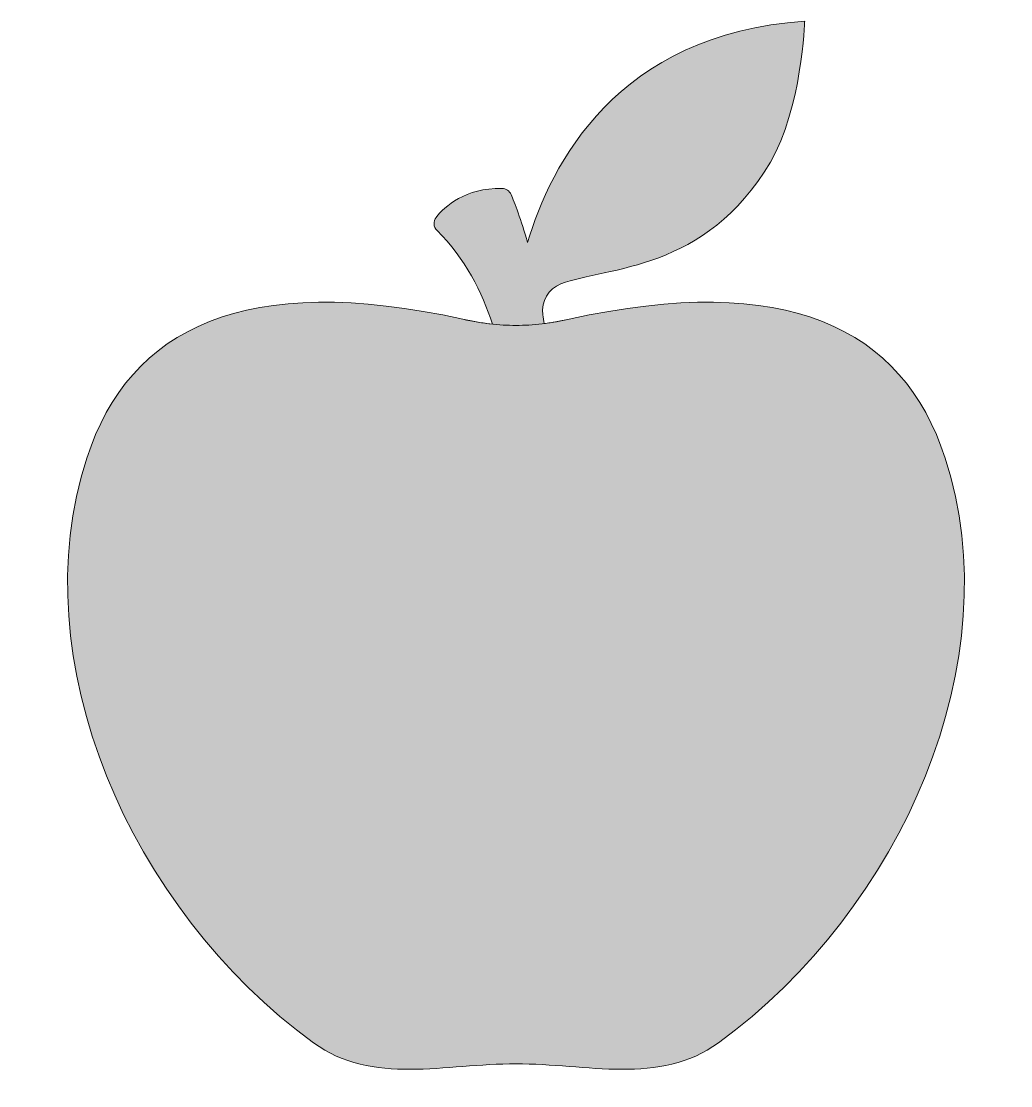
# Model space of a CAD drawing. Header units: inches. Extents: x 0.14 to 3.86, y -3.68 to 0.31.
import ezdxf

# ---------------------------------------------------------------- set-up
doc = ezdxf.new("R2010")
doc.units = ezdxf.units.IN
doc.header["$MEASUREMENT"] = 0
doc.layers.add('Design', color=7, linetype='Continuous', lineweight=0)

msp = doc.modelspace()

# ---------------------------------------------------------------- hatches: boundary and pattern name
at = {"layer": 'Design', "true_color": 0x34503f, "transparency": 33554687}
h = msp.add_hatch(color=129, dxfattribs=at)
h.dxf.hatch_style = 2
edge = h.paths.add_edge_path()
edge.add_spline(control_points=[(3.6113, -1.3265), (3.4511, -0.834), (3.0144, -0.6241), (2.1999, -0.8042), (2.1673, -0.8114), (2.136, -0.8168), (2.1052, -0.8207), (2.1038, -0.8094), (2.1024, -0.7983), (2.1008, -0.7873), (2.0937, -0.7376), (2.1218, -0.6892), (2.1688, -0.6716), (2.3446, -0.6058), (2.7108, -0.6274), (2.955, -0.214), (3.0728, -0.0144), (3.0837, 0.3148), (3.0837, 0.3148), (2.378, 0.268), (2.1294, -0.2247), (2.0436, -0.5167), (2.0188, -0.4294), (1.9945, -0.3667), (1.9815, -0.3358), (1.9758, -0.3222), (1.9624, -0.3132), (1.9476, -0.313), (1.809, -0.3106), (1.7327, -0.3809), (1.7002, -0.4218), (1.6884, -0.4366), (1.69, -0.458), (1.7035, -0.4712), (1.8095, -0.5745), (1.8732, -0.7051), (1.9116, -0.8226), (1.8755, -0.8187), (1.8387, -0.8128), (1.8001, -0.8042), (0.9856, -0.6241), (0.5489, -0.834), (0.3887, -1.3265), (0.1428, -2.0825), (0.5485, -3.0184), (1.2397, -3.5221), (1.461, -3.6833), (1.7343, -3.6001), (2, -3.6012), (2.2657, -3.6001), (2.539, -3.6833), (2.7603, -3.5221), (3.4515, -3.0184), (3.8572, -2.0825), (3.6113, -1.3265)], knot_values=[0, 0, 0, 0, 1, 1, 1, 2, 2, 2, 3, 3, 3, 4, 4, 4, 5, 5, 5, 6, 6, 6, 7, 7, 7, 8, 8, 8, 9, 9, 9, 10, 10, 10, 11, 11, 11, 12, 12, 12, 13, 13, 13, 14, 14, 14, 15, 15, 15, 16, 16, 16, 17, 17, 17, 18, 18, 18, 18], degree=3, periodic=0)
at = {"layer": 'Design', "true_color": 0xdf0f01, "transparency": 33554687}
h = msp.add_hatch(color=12, dxfattribs=at)
h.dxf.hatch_style = 2
edge = h.paths.add_edge_path()
edge.add_spline(control_points=[(0.3887, -1.3265), (0.5489, -0.834), (0.9856, -0.6241), (1.8001, -0.8042), (1.8704, -0.8198), (1.9352, -0.8276), (2, -0.8276), (2.0648, -0.8276), (2.1296, -0.8198), (2.1999, -0.8042), (3.0144, -0.6241), (3.4511, -0.834), (3.6113, -1.3265), (3.8572, -2.0825), (3.4515, -3.0184), (2.7603, -3.5221), (2.539, -3.6833), (2.2657, -3.6001), (2, -3.6012), (1.7343, -3.6001), (1.461, -3.6833), (1.2397, -3.5221), (0.5485, -3.0184), (0.1428, -2.0825), (0.3887, -1.3265)], knot_values=[0, 0, 0, 0, 1, 1, 1, 2, 2, 2, 3, 3, 3, 4, 4, 4, 5, 5, 5, 6, 6, 6, 7, 7, 7, 8, 8, 8, 8], degree=3, periodic=0)

# ---------------------------------------------------------------- linework, layer by layer
at = {"layer": 'Design'}
for points, knots in [([(3.6113, -1.3265), (3.4511, -0.834), (3.0144, -0.6241), (2.1999, -0.8042), (2.1673, -0.8114), (2.136, -0.8168), (2.1052, -0.8207), (2.1038, -0.8094), (2.1024, -0.7983), (2.1008, -0.7873), (2.0937, -0.7376), (2.1218, -0.6892), (2.1688, -0.6716), (2.3446, -0.6058), (2.7108, -0.6274), (2.955, -0.214), (3.0728, -0.0144), (3.0837, 0.3148), (3.0837, 0.3148), (2.378, 0.268), (2.1294, -0.2247), (2.0436, -0.5167), (2.0188, -0.4294), (1.9945, -0.3667), (1.9815, -0.3358), (1.9758, -0.3222), (1.9624, -0.3132), (1.9476, -0.313), (1.809, -0.3106), (1.7327, -0.3809), (1.7002, -0.4218), (1.6884, -0.4366), (1.69, -0.458), (1.7035, -0.4712), (1.8095, -0.5745), (1.8732, -0.7051), (1.9116, -0.8226), (1.8755, -0.8187), (1.8387, -0.8128), (1.8001, -0.8042), (0.9856, -0.6241), (0.5489, -0.834), (0.3887, -1.3265), (0.1428, -2.0825), (0.5485, -3.0184), (1.2397, -3.5221), (1.461, -3.6833), (1.7343, -3.6001), (2, -3.6012), (2.2657, -3.6001), (2.539, -3.6833), (2.7603, -3.5221), (3.4515, -3.0184), (3.8572, -2.0825), (3.6113, -1.3265)], [0, 0, 0, 0, 1, 1, 1, 2, 2, 2, 3, 3, 3, 4, 4, 4, 5, 5, 5, 6, 6, 6, 7, 7, 7, 8, 8, 8, 9, 9, 9, 10, 10, 10, 11, 11, 11, 12, 12, 12, 13, 13, 13, 14, 14, 14, 15, 15, 15, 16, 16, 16, 17, 17, 17, 18, 18, 18, 18]), ([(0.3887, -1.3265), (0.5489, -0.834), (0.9856, -0.6241), (1.8001, -0.8042), (1.8704, -0.8198), (1.9352, -0.8276), (2, -0.8276), (2.0648, -0.8276), (2.1296, -0.8198), (2.1999, -0.8042), (3.0144, -0.6241), (3.4511, -0.834), (3.6113, -1.3265), (3.8572, -2.0825), (3.4515, -3.0184), (2.7603, -3.5221), (2.539, -3.6833), (2.2657, -3.6001), (2, -3.6012), (1.7343, -3.6001), (1.461, -3.6833), (1.2397, -3.5221), (0.5485, -3.0184), (0.1428, -2.0825), (0.3887, -1.3265)], [0, 0, 0, 0, 1, 1, 1, 2, 2, 2, 3, 3, 3, 4, 4, 4, 5, 5, 5, 6, 6, 6, 7, 7, 7, 8, 8, 8, 8])]:
    msp.add_open_spline(points, degree=3, knots=knots, dxfattribs=at)

doc.saveas('drawing.dxf')
